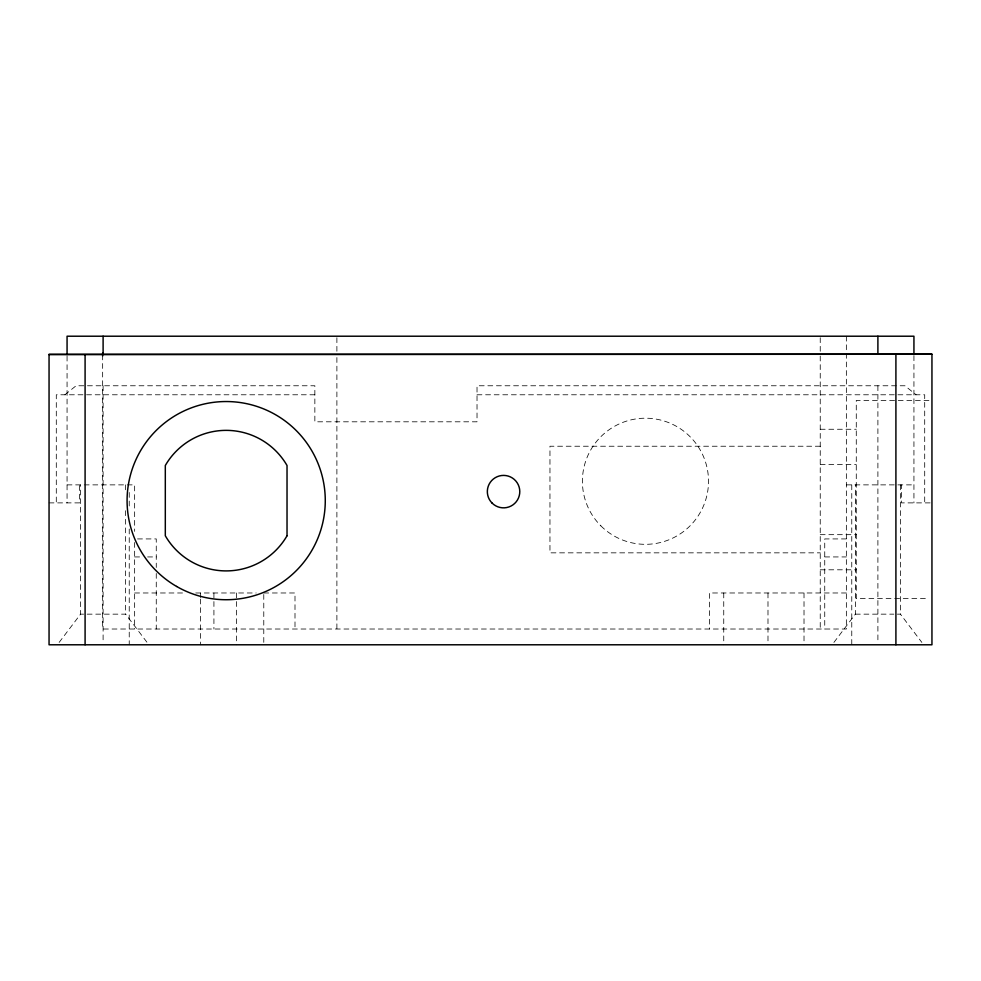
<?xml version="1.0" encoding="UTF-8"?>
<svg xmlns="http://www.w3.org/2000/svg" width="981" height="981" viewBox="0 0 981 981"><rect width="100%" height="100%" fill="white"/><g stroke="black" fill="none" stroke-linecap="round" stroke-linejoin="round"><path stroke-width="0.74" stroke-dasharray="4.91 3.68" d="M59.13 642.42L80.577 614.155L80.577 484.872M833.911 642.42L855.371 614.155L855.371 484.872M64.881 394.779L76.077 385.766L314.852 385.766L314.852 421.805L477.024 421.805L477.024 385.766L904.923 385.766L916.119 394.779M314.852 394.779L56.297 394.779L56.297 502.885M477.024 394.779L924.703 394.779L924.703 502.885M928.921 400.432L856.278 400.432L856.278 598.631L928.921 598.631M820.239 429.261L856.278 429.261M820.239 446.232L549.961 446.232L549.961 552.843L820.239 552.843M820.239 464.393L856.278 464.393M67.064 484.872L134.642 484.872L134.642 531.42M846.358 484.872L913.936 484.872M49.05 502.885L79.633 502.885L79.633 484.872M930.111 502.885L901.367 502.885L901.367 484.872M820.239 534.67L856.278 534.67M137.524 538.925L156.261 538.925L156.261 567.459M846.358 538.925L824.739 538.925L824.739 629.017M134.642 556.938L141.84 556.938M147.616 556.938L156.261 556.938M824.739 556.938L846.358 556.938M820.239 569.802L856.278 569.802M134.642 592.978L185.09 592.978M195.709 592.978L256.188 592.978M263.779 592.978L294.999 592.978L294.999 629.017M846.358 592.978L709.422 592.978L709.422 629.017M80.577 614.155L83.606 614.155M87.174 614.155L125.629 614.155L147.089 642.42M855.371 614.155L893.826 614.155M897.394 614.155L900.423 614.155L921.87 642.42M913.936 355.772L913.936 502.885M900.423 484.872L900.423 614.155M877.897 385.766L877.897 643.254M851.766 484.872L851.766 644.787M846.358 336.213L846.358 629.017L102.649 629.017L102.649 356.14M820.239 337.746L820.239 354.558M820.239 356.078L820.239 629.017M804.015 592.978L804.015 644.787M767.988 592.978L767.988 644.787M723.745 592.978L723.745 644.787M336.888 337.746L336.888 351.468M336.888 357.562L336.888 629.017M263.779 594.486L263.779 644.787M236.446 592.978L236.446 644.787M213.919 592.978L213.919 629.017M200.406 592.978L200.406 597.552M200.406 599.072L200.406 644.787M156.261 573.456L156.261 629.017M134.642 542.53L134.642 629.017M129.234 492.487L129.234 509.237M129.234 529.041L129.234 644.787M125.629 484.872L125.629 490.954M125.629 510.721L125.629 614.155M103.103 385.766L103.103 643.254M67.064 356.14L67.064 502.885M600.863 525.853A63.066 63.066 0 0 0 706.369 497.588A63.066 63.066 0 0 0 629.14 420.346A63.066 63.066 0 0 0 600.863 525.853"/><path stroke-width="1.47" d="M931.95 354.239L49.05 354.239L49.05 644.787L931.95 644.787L931.95 354.239L49.05 354.644M913.936 354.607L913.936 336.213L67.064 336.213L67.064 354.607M895.911 354.288L895.911 644.787M877.897 336.213L877.897 354.239M103.103 336.213L103.103 354.239M102.649 352.988L102.649 356.042M85.089 354.644L85.089 644.787M287.028 535.773L287.028 465.497A70.276 70.276 0 0 0 165.311 465.497L165.311 535.773A70.276 70.276 0 0 0 287.028 535.773M492.094 503.094A16.211 16.211 0 0 0 519.231 495.822A16.211 16.211 0 0 0 499.366 475.957A16.211 16.211 0 0 0 492.094 503.094M176.617 586.454A99.106 99.106 0 0 0 325.275 500.641A99.106 99.106 0 0 0 176.617 414.816A99.106 99.106 0 0 0 176.617 586.454"/></g></svg>
